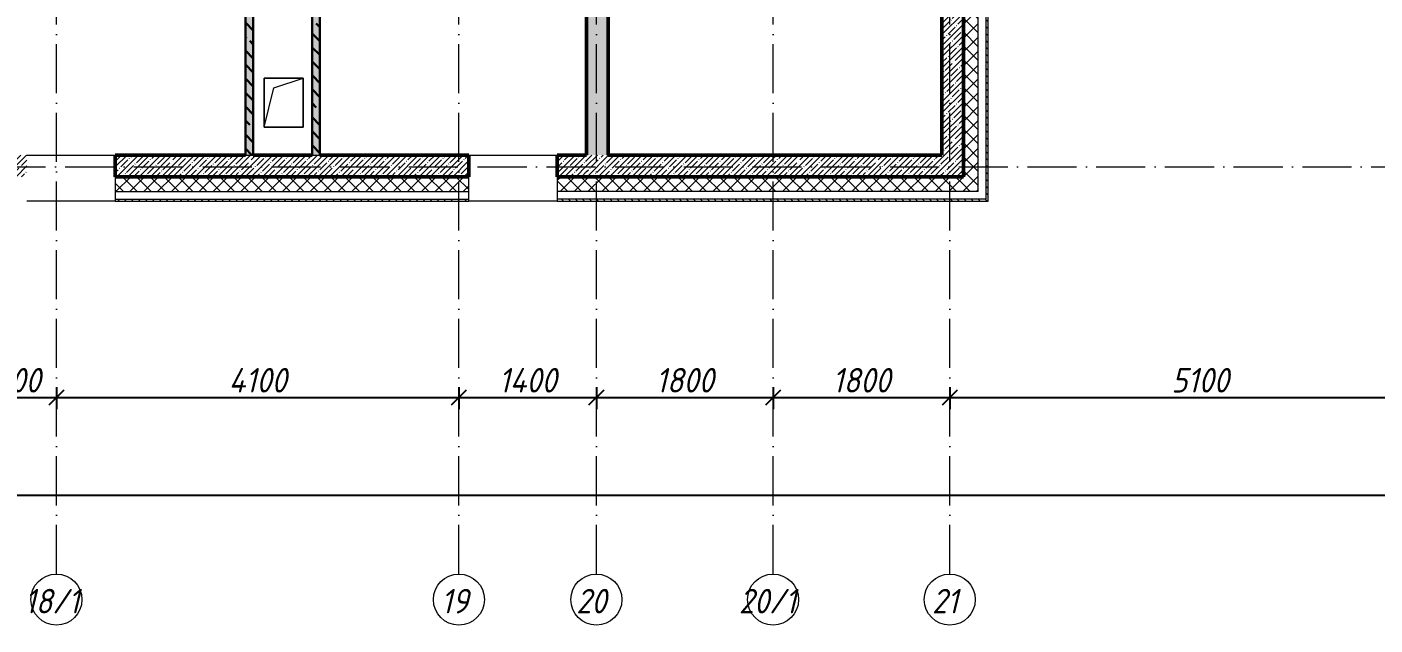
# Model space of a CAD drawing. Header units: millimetres. Extents: x -6064 to 178764, y -5836 to 29924.
# Drawn here: x 66160 to 79892, y -4670 to 1426 of the extents above; entities that cross this region are included whole.
import ezdxf

# ---------------------------------------------------------------- set-up
doc = ezdxf.new("R2010")
doc.units = ezdxf.units.MM
doc.linetypes.add('50_200_ШТРИХ_1Т_ш5_п1_п1_', pattern=[700, 500, -100, 0, -100])
for name, color, linetype, lineweight in [('0) ПГП', 1, 'Continuous', 30), ('A-FLOR', 7, 'Continuous', 9), ('A-GENM', 7, 'Continuous', 9), ('A-WALL-3', 7, 'Continuous', 50), ('A-WALL-4', 7, 'Continuous', 9), ('A-WALL-FNSH-1', 7, 'Continuous', 9), ('A-WALL-PATT-1', 7, 'Continuous', 5), ('I-WALL', 7, 'Continuous', 5), ('Оси', 7, 'Continuous', 9), ('Оси-1', 7, '50_200_ШТРИХ_1Т_ш5_п1_п1_', 9)]:
    doc.layers.add(name, color=color, linetype=linetype, lineweight=lineweight)
doc.layers.add('A-ANNO-DIMS', color=7, linetype='Continuous')
doc.layers.add('A-WALL-5', color=7, linetype='Continuous', lineweight=13, true_color=0x0070df)
doc.styles.add('ISOCPEUR_I', font='isocpeui.ttf', dxfattribs={"width": 0.9, "height": 250})
doc.dimstyles.new('ISO-2_5_0_9К_БОЛЬШОЙ__с_подложкой_', dxfattribs={"dimscale": 304.8, "dimtxt": 248.995294, "dimasz": 0.492126, "dimexe": 0.393701, "dimexo": 0, "dimgap": 0.164042, "dimtad": 1, "dimdec": 0, "dimzin": 0, "dimdsep": 46, "dimtxsty": 'ISOCPEUR_I', "dimblk1": 'OBLIQUE', "dimblk2": 'OBLIQUE', "dimsah": 1, "dimcen": 0.09, "dimdle": 0.393701, "dimazin": 0, "dimtfac": 1, "dimtdec": 4, "dimtix": 1, "dimtmove": 0, "dimatfit": 3, "dimfxl": 1, "dimtvp": 1, "dimtfill": 1, "dimtolj": 1, "dimtzin": 0, "dimarcsym": 2})
doc.dimstyles.new('ISO-2_5_0_9К_БОЛЬШОЙ__с_подложкой__2', dxfattribs={"dimscale": 304.8, "dimtxt": 248.995294, "dimasz": 0.492126, "dimexe": 0.393701, "dimexo": 0, "dimgap": 0.164042, "dimtad": 1, "dimdec": 0, "dimzin": 0, "dimdsep": 46, "dimtxsty": 'ISOCPEUR_I', "dimblk1": 'OBLIQUE', "dimblk2": 'OBLIQUE', "dimsah": 1, "dimcen": 0.09, "dimdle": 0.393701, "dimazin": 0, "dimtfac": 1, "dimtdec": 4, "dimtix": 1, "dimtmove": 2, "dimatfit": 3, "dimfxl": 1, "dimtvp": 1, "dimtfill": 1, "dimtolj": 1, "dimtzin": 0, "dimarcsym": 2})
pattern_1 = [(45, (0, 0), (-70.71068, 70.71068), []), (135, (0, 0), (-70.71068, -70.71068), [])]
pattern_2 = [(135, (0, 0), (-35.35534, -35.35534), [])]
pattern_3 = [(45, (0, 0), (-57.02463, 57.02463), []), (45, (57.025, 0), (-57.02463, 57.02463), [100.806, -20.161, 3.353, -16.808])]
pattern_4 = [(50, (0, 0), (72.873764, -6.37607), [7.62, -83.82]), (355, (0, 0), (-14.09699, 76.42244), [6.096, -67.056]), (100.451, (6.07, -0.53), (58.776964, 70.04687), [6.476, -71.236]), (46.184, (0, 20.32), (108.43142, -16.81745), [11.43, -125.73]), (96.636, (9.04, 18.92), (94.961, 98.97089), [9.714, -106.854]), (351.184, (0, 20.32), (94.96227, 98.97018), [9.144, -100.584]), (21, (10.16, 15.24), (60.64565, -40.90654), [7.62, -83.82]), (326, (10.16, 15.24), (24.72083, 73.67493), [6.096, -67.056]), (71.451, (15.214, 11.83), (85.36689, 32.76874), [6.476, -71.236]), (37.5, (0, 0), (1.235525, 33.8224325), [3.353, -62.89, 3.353, -64.719, -67.31]), (37.5, (0, 0), (1.235525, 33.8224325), [-134.315, 3.353, -63.957]), (7.5, (0, 0), (26.728146, 40.07255), [3.353, -35.458, 3.353, -61.366, -25.654]), (7.5, (0, 0), (26.728146, 40.07255), [-103.53, 3.353, -22.301]), (327.5, (-22.657, 0), (54.236318, -2.292117), [3.353, -22.047, 3.353, -75.895, -105.156]), (327.5, (-22.657, 0), (54.236318, -2.292117), [-104.648, 3.353, -101.803]), (317.5, (-32.817, 0), (59.25158, 10.17014), [3.353, -29.667, 3.353, -49.276, -74.676]), (317.5, (-32.817, 0), (59.25158, 10.17014), [-85.649, 3.353, -71.323])]
pattern_5 = [(135, (0, 0), (-142.5612, -142.5612), []), (135, (142.56, 0), (-142.5612, -142.5612), [252.016, -50.403, 3.353, -47.05])]

# ---------------------------------------------------------------- blocks, each defined once
blk = doc.blocks.new('AR_Отверстие прямоугольное _в плите_ - AR_Отверстие прямоугольное _в плите_-24444243-АР1_1_Кладочный план 2 этажа')
at = {"layer": 'A-GENM'}
for p, q in [((200, 250), (-200, 250)), ((-200, 250), (-200, -250)), ((-200, -250), (-100, 150)), ((-100, 150), (200, 250)), ((200, -250), (200, 250)), ((-200, -250), (200, -250))]:
    blk.add_line(p, q, dxfattribs=at)
blk = doc.blocks.new('Ось сетки - Круг_Ø6_00__ISO-2_5_0_9K_ кружки поменьше-23056867-АР1_1_Кладочный план 2 этажа')
at = {"layer": 'Оси'}
blk.add_circle((0, 0), 2.6, dxfattribs=at)
blk = doc.blocks.new('_Oblique')
at = {"color": 0, "linetype": 'ByBlock', "lineweight": -2}
blk.add_line((-0.5, -0.5), (0.5, 0.5), dxfattribs=at)
blk = doc.blocks.new('DIMBLOCK150-АР1_1_Кладочный план 2 этажа')
at = {"layer": 'A-ANNO-DIMS', "color": 0, "lineweight": -2, "transparency": 16777216}
for p, q in [((65660, -2244), (65660, -2470)), ((66460, -2244), (66460, -2470)), ((65540, -2350), (66580, -2350))]:
    blk.add_line(p, q, dxfattribs=at)
at = {"layer": 'Defpoints', "color": 0, "transparency": 16777216}
for p in [(65660, -2244), (66460, -2244), (66460, -2350)]:
    blk.add_point(p, dxfattribs=at)
at = {"layer": 'A-ANNO-DIMS', "color": 0, "lineweight": -2, "transparency": 16777216, "xscale": 150, "yscale": 150, "zscale": 150, "rotation": 180}
blk.add_blockref('_Oblique', (65660, -2350), dxfattribs=at)
at = {"layer": 'A-ANNO-DIMS', "color": 0, "lineweight": -2, "transparency": 16777216, "xscale": 150, "yscale": 150, "zscale": 150}
blk.add_blockref('_Oblique', (66460, -2350), dxfattribs=at)
at = {"layer": 'A-ANNO-DIMS', "color": 0, "transparency": 16777216, "insert": (66060, -2175), "char_height": 250, "width": 568.86, "attachment_point": 5, "style": 'ISOCPEUR_I', "bg_fill": 3, "box_fill_scale": 1.1, "bg_fill_color": 256, "bg_fill_true_color": 13158600, "bg_fill_transparency": 0}
blk.add_mtext('\\A1;800', dxfattribs=at)
blk = doc.blocks.new('DIMBLOCK151-АР1_1_Кладочный план 2 этажа')
at = {"layer": 'A-ANNO-DIMS', "color": 0, "lineweight": -2, "transparency": 16777216}
for p, q in [((66460, -2244), (66460, -2470)), ((70560, -2244), (70560, -2470)), ((66340, -2350), (70680, -2350))]:
    blk.add_line(p, q, dxfattribs=at)
at = {"layer": 'Defpoints', "color": 0, "transparency": 16777216}
for p in [(66460, -2244), (70560, -2244), (70560, -2350)]:
    blk.add_point(p, dxfattribs=at)
at = {"layer": 'A-ANNO-DIMS', "color": 0, "lineweight": -2, "transparency": 16777216, "xscale": 150, "yscale": 150, "zscale": 150, "rotation": 180}
blk.add_blockref('_Oblique', (66460, -2350), dxfattribs=at)
at = {"layer": 'A-ANNO-DIMS', "color": 0, "lineweight": -2, "transparency": 16777216, "xscale": 150, "yscale": 150, "zscale": 150}
blk.add_blockref('_Oblique', (70560, -2350), dxfattribs=at)
at = {"layer": 'A-ANNO-DIMS', "color": 0, "transparency": 16777216, "insert": (68510, -2175), "char_height": 250, "width": 724, "attachment_point": 5, "style": 'ISOCPEUR_I', "bg_fill": 3, "box_fill_scale": 1.1, "bg_fill_color": 256, "bg_fill_true_color": 13158600, "bg_fill_transparency": 0}
blk.add_mtext('\\A1;4100', dxfattribs=at)
blk = doc.blocks.new('DIMBLOCK152-АР1_1_Кладочный план 2 этажа')
at = {"layer": 'A-ANNO-DIMS', "color": 0, "lineweight": -2, "transparency": 16777216}
for p, q in [((70560, -2244), (70560, -2470)), ((71960, -2244), (71960, -2470)), ((70440, -2350), (72080, -2350))]:
    blk.add_line(p, q, dxfattribs=at)
at = {"layer": 'Defpoints', "color": 0, "transparency": 16777216}
for p in [(70560, -2244), (71960, -2244), (71960, -2350)]:
    blk.add_point(p, dxfattribs=at)
at = {"layer": 'A-ANNO-DIMS', "color": 0, "lineweight": -2, "transparency": 16777216, "xscale": 150, "yscale": 150, "zscale": 150, "rotation": 180}
blk.add_blockref('_Oblique', (70560, -2350), dxfattribs=at)
at = {"layer": 'A-ANNO-DIMS', "color": 0, "lineweight": -2, "transparency": 16777216, "xscale": 150, "yscale": 150, "zscale": 150}
blk.add_blockref('_Oblique', (71960, -2350), dxfattribs=at)
at = {"layer": 'A-ANNO-DIMS', "color": 0, "transparency": 16777216, "insert": (71260, -2175), "char_height": 250, "width": 724, "attachment_point": 5, "style": 'ISOCPEUR_I', "bg_fill": 3, "box_fill_scale": 1.1, "bg_fill_color": 256, "bg_fill_true_color": 13158600, "bg_fill_transparency": 0}
blk.add_mtext('\\A1;1400', dxfattribs=at)
blk = doc.blocks.new('DIMBLOCK153-АР1_1_Кладочный план 2 этажа')
at = {"layer": 'A-ANNO-DIMS', "color": 0, "lineweight": -2, "transparency": 16777216}
for p, q in [((71960, -2244), (71960, -2470)), ((73760, -2244), (73760, -2470)), ((71840, -2350), (73880, -2350))]:
    blk.add_line(p, q, dxfattribs=at)
at = {"layer": 'Defpoints', "color": 0, "transparency": 16777216}
for p in [(71960, -2244), (73760, -2244), (73760, -2350)]:
    blk.add_point(p, dxfattribs=at)
at = {"layer": 'A-ANNO-DIMS', "color": 0, "lineweight": -2, "transparency": 16777216, "xscale": 150, "yscale": 150, "zscale": 150, "rotation": 180}
blk.add_blockref('_Oblique', (71960, -2350), dxfattribs=at)
at = {"layer": 'A-ANNO-DIMS', "color": 0, "lineweight": -2, "transparency": 16777216, "xscale": 150, "yscale": 150, "zscale": 150}
blk.add_blockref('_Oblique', (73760, -2350), dxfattribs=at)
at = {"layer": 'A-ANNO-DIMS', "color": 0, "transparency": 16777216, "insert": (72860, -2175), "char_height": 250, "width": 701.02, "attachment_point": 5, "style": 'ISOCPEUR_I', "bg_fill": 3, "box_fill_scale": 1.1, "bg_fill_color": 256, "bg_fill_true_color": 13158600, "bg_fill_transparency": 0}
blk.add_mtext('\\A1;1800', dxfattribs=at)
blk = doc.blocks.new('DIMBLOCK154-АР1_1_Кладочный план 2 этажа')
at = {"layer": 'A-ANNO-DIMS', "color": 0, "lineweight": -2, "transparency": 16777216}
for p, q in [((73760, -2244), (73760, -2470)), ((75560, -2244), (75560, -2470)), ((73640, -2350), (75680, -2350))]:
    blk.add_line(p, q, dxfattribs=at)
at = {"layer": 'Defpoints', "color": 0, "transparency": 16777216}
for p in [(73760, -2244), (75560, -2244), (75560, -2350)]:
    blk.add_point(p, dxfattribs=at)
at = {"layer": 'A-ANNO-DIMS', "color": 0, "lineweight": -2, "transparency": 16777216, "xscale": 150, "yscale": 150, "zscale": 150, "rotation": 180}
blk.add_blockref('_Oblique', (73760, -2350), dxfattribs=at)
at = {"layer": 'A-ANNO-DIMS', "color": 0, "lineweight": -2, "transparency": 16777216, "xscale": 150, "yscale": 150, "zscale": 150}
blk.add_blockref('_Oblique', (75560, -2350), dxfattribs=at)
at = {"layer": 'A-ANNO-DIMS', "color": 0, "transparency": 16777216, "insert": (74660, -2175), "char_height": 250, "width": 701.02, "attachment_point": 5, "style": 'ISOCPEUR_I', "bg_fill": 3, "box_fill_scale": 1.1, "bg_fill_color": 256, "bg_fill_true_color": 13158600, "bg_fill_transparency": 0}
blk.add_mtext('\\A1;1800', dxfattribs=at)
blk = doc.blocks.new('DIMBLOCK155-АР1_1_Кладочный план 2 этажа')
at = {"layer": 'A-ANNO-DIMS', "color": 0, "lineweight": -2, "transparency": 16777216}
for p, q in [((75560, -2244), (75560, -2470)), ((80660, -2244), (80660, -2470)), ((75440, -2350), (80780, -2350))]:
    blk.add_line(p, q, dxfattribs=at)
at = {"layer": 'Defpoints', "color": 0, "transparency": 16777216}
for p in [(75560, -2244), (80660, -2244), (80660, -2350)]:
    blk.add_point(p, dxfattribs=at)
at = {"layer": 'A-ANNO-DIMS', "color": 0, "lineweight": -2, "transparency": 16777216, "xscale": 150, "yscale": 150, "zscale": 150, "rotation": 180}
blk.add_blockref('_Oblique', (75560, -2350), dxfattribs=at)
at = {"layer": 'A-ANNO-DIMS', "color": 0, "lineweight": -2, "transparency": 16777216, "xscale": 150, "yscale": 150, "zscale": 150}
blk.add_blockref('_Oblique', (80660, -2350), dxfattribs=at)
at = {"layer": 'A-ANNO-DIMS', "color": 0, "transparency": 16777216, "insert": (78110, -2175), "char_height": 250, "width": 701.02, "attachment_point": 5, "style": 'ISOCPEUR_I', "bg_fill": 3, "box_fill_scale": 1.1, "bg_fill_color": 256, "bg_fill_true_color": 13158600, "bg_fill_transparency": 0}
blk.add_mtext('\\A1;5100', dxfattribs=at)
blk = doc.blocks.new('DIMBLOCK169-АР1_1_Кладочный план 2 этажа')
at = {"layer": 'A-ANNO-DIMS', "color": 0, "lineweight": -2, "transparency": 16777216}
for p, q in [((110, -3244), (110, -3470)), ((125010, -3244), (125010, -3470)), ((-10, -3350), (60786, -3350)), ((125130, -3350), (61788, -3350))]:
    blk.add_line(p, q, dxfattribs=at)
at = {"layer": 'Defpoints', "color": 0, "transparency": 16777216}
for p in [(110, -3244), (125010, -3244), (125010, -3350)]:
    blk.add_point(p, dxfattribs=at)
at = {"layer": 'A-ANNO-DIMS', "color": 0, "lineweight": -2, "transparency": 16777216, "xscale": 150, "yscale": 150, "zscale": 150, "rotation": 180}
blk.add_blockref('_Oblique', (110, -3350), dxfattribs=at)
at = {"layer": 'A-ANNO-DIMS', "color": 0, "lineweight": -2, "transparency": 16777216, "xscale": 150, "yscale": 150, "zscale": 150}
blk.add_blockref('_Oblique', (125010, -3350), dxfattribs=at)
at = {"layer": 'A-ANNO-DIMS', "color": 0, "transparency": 16777216, "insert": (60735, -2973), "char_height": 250, "width": 1103.24, "attachment_point": 1, "line_spacing_factor": 1.149209, "style": 'ISOCPEUR_I', "bg_fill": 3, "box_fill_scale": 1.1, "bg_fill_color": 256, "bg_fill_true_color": 13158600, "bg_fill_transparency": 0}
blk.add_mtext('\\A1;124900', dxfattribs=at)

msp = doc.modelspace()

# ---------------------------------------------------------------- hatches: boundary and pattern name
at = {"layer": '0) ПГП'}
h = msp.add_hatch(dxfattribs=at)
h.set_pattern_fill('FP_25', color=256, style=0, pattern_type=2)
h.set_pattern_definition(pattern_4)
h.paths.add_polyline_path([(68465, 120), (68465, 3760), (68385, 3760), (68385, 120)], flags=0)
h = msp.add_hatch(dxfattribs=at)
h.set_pattern_fill('FP_26', color=256, style=0, pattern_type=2)
h.set_pattern_definition(pattern_5)
h.paths.add_polyline_path([(68465, 120), (68465, 3760), (68385, 3760), (68385, 120)], flags=0)
h = msp.add_hatch(dxfattribs=at)
h.set_pattern_fill('FP_25', color=256, style=0, pattern_type=2)
h.set_pattern_definition(pattern_4)
h.paths.add_polyline_path([(69065, 120), (69145, 120), (69145, 3760), (69065, 3760)], flags=0)
h = msp.add_hatch(dxfattribs=at)
h.set_pattern_fill('FP_26', color=256, style=0, pattern_type=2)
h.set_pattern_definition(pattern_5)
h.paths.add_polyline_path([(69065, 120), (69145, 120), (69145, 3760), (69065, 3760)], flags=0)
at = {"layer": 'A-WALL-PATT-1'}
h = msp.add_hatch(dxfattribs=at)
h.set_pattern_fill('FP_7', color=256, style=0, pattern_type=2)
h.set_pattern_definition(pattern_3)
h.paths.add_polyline_path([(71916.9, 120), (72080, 120), (72080, 7900), (71860, 7900), (71860, 120)], flags=0)
h = msp.add_hatch(dxfattribs=at)
h.set_pattern_fill('FP_7', color=256, style=0, pattern_type=2)
h.set_pattern_definition(pattern_3)
h.paths.add_polyline_path([(75700, -100), (75700, 3550), (75480, 3550), (75480, -100)], flags=0)
h = msp.add_hatch(dxfattribs=at)
h.set_pattern_fill('FP_11', color=256, style=0, pattern_type=2)
h.set_pattern_definition(pattern_1)
h.paths.add_polyline_path([(75700, -250), (75850, -250), (75850, 3550), (75700, 3550), (75700, -100)], flags=0)
h = msp.add_hatch(dxfattribs=at)
h.set_pattern_fill('FP_23', color=256, style=0, pattern_type=2)
h.set_pattern_definition(pattern_2)
h.paths.add_polyline_path([(75930, -350), (75950, -350), (75950, 3320), (75930, 3320), (75930, -330)], flags=0)
h = msp.add_hatch(dxfattribs=at)
h.set_pattern_fill('FP_7', color=256, style=0, pattern_type=2)
h.set_pattern_definition(pattern_3)
h.paths.add_polyline_path([(67060, -100), (70660, -100), (70660, 120), (67060, 120), (67060, 110.9)], flags=0)
h.paths.add_polyline_path([(66160, -100), (66160, 120), (65910, 120), (65910, -100)], flags=0)
h.paths.add_polyline_path([(71560, -100), (71860, -100), (71860, 120), (71560, 120), (71560, 110.9)], flags=0)
h = msp.add_hatch(dxfattribs=at)
h.set_pattern_fill('FP_7', color=256, style=0, pattern_type=2)
h.set_pattern_definition(pattern_3)
h.paths.add_polyline_path([(75480, -100), (75480, 120), (71860, 120), (71860, -100), (71916.9, -100)], flags=0)
h = msp.add_hatch(dxfattribs=at)
h.set_pattern_fill('FP_11', color=256, style=0, pattern_type=2)
h.set_pattern_definition(pattern_1)
h.paths.add_polyline_path([(71560, -250), (75700, -250), (75700, -100), (71560, -100)], flags=0)
h.paths.add_polyline_path([(68852.3, -250), (70660, -250), (70660, -100), (67060, -100), (67060, -250)], flags=0)
h.paths.add_polyline_path([(56410, -250), (57160, -250), (57159.5, -106), (57091, -106), (57091, -100), (56410, -100)], flags=0)
h.paths.add_polyline_path([(60910, -250), (62060, -250), (62059.5, -106), (61991, -106), (61991, -100), (60910, -100), (60910, -106)], flags=0)
h.paths.add_polyline_path([(53297, -250), (53310, -250), (53309.5, -106), (53241, -106), (53241, -100), (51910, -100), (51910, -250), (53241, -250)], flags=0)
h.paths.add_polyline_path([(24830, -250), (26409.7, -250), (26409.2, -106), (26340.7, -106), (26340.7, -100), (24899, -100), (24899, -106), (24830, -106)], flags=0)
h.paths.add_polyline_path([(34839, -250), (35890, -250), (35889.5, -106), (35821, -106), (35821, -100), (34839, -100), (34839, -106), (34770, -106), (34770, -250)], flags=0)
h.paths.add_polyline_path([(43660, -250), (43659.5, -106), (43591, -106), (43591, -100), (42729, -100), (42729, -106), (42660, -106), (42660, -250), (42729, -250)], flags=0)
h.paths.add_polyline_path([(22661, -250), (22730, -250), (22729.5, -106), (22661, -106), (22661, -100), (21679, -100), (21679, -106), (21610, -106), (21610, -250)], flags=0)
h.paths.add_polyline_path([(17260, -250), (17260, -100), (16179, -100), (16179, -106), (16110, -106), (16110, -250), (16755.3, -250)], flags=0)
h.paths.add_polyline_path([(3730, -250), (3730, -100), (-260, -100), (-260, -250)], flags=0)
h.paths.add_polyline_path([(8260, -250), (8260, -100), (7549, -100), (7549, -106), (7480, -106), (7480, -250), (7660, -250)], flags=0)
h = msp.add_hatch(dxfattribs=at)
h.set_pattern_fill('FP_23', color=256, style=0, pattern_type=2)
h.set_pattern_definition(pattern_2)
h.paths.add_polyline_path([(75850, -350), (75930, -350), (75930, -330), (71560, -330), (71560, -350), (75700, -350)], flags=0)
h.paths.add_polyline_path([(70660, -350), (70660, -330), (67060, -330), (67060, -350), (68852.3, -350)], flags=0)
h.paths.add_polyline_path([(62060, -350), (62060, -330), (60910, -330), (60910, -350)], flags=0)
h.paths.add_polyline_path([(56594.2, -350), (57160, -350), (57160, -330), (56410, -330), (56410, -350)], flags=0)
h.paths.add_polyline_path([(51910, -350), (53310, -350), (53310, -330), (51910, -330)], flags=0)
h.paths.add_polyline_path([(34770, -350), (35890, -350), (35890, -330), (34770, -330)], flags=0)
h.paths.add_polyline_path([(42660, -350), (43660, -350), (43660, -330), (42660, -330)], flags=0)
h.paths.add_polyline_path([(26409.7, -350), (26409.7, -330), (24830, -330), (24830, -350)], flags=0)
h.paths.add_polyline_path([(16755.3, -350), (17260, -350), (17260, -330), (16110, -330), (16110, -350)], flags=0)
h.paths.add_polyline_path([(7480, -350), (8260, -350), (8260, -330), (7480, -330)], flags=0)
h.paths.add_polyline_path([(22730, -350), (22730, -330), (21610, -330), (21610, -350)], flags=0)
h.paths.add_polyline_path([(3730, -350), (3730, -330), (-360, -330), (-360, -350)], flags=0)

# ---------------------------------------------------------------- linework, layer by layer
at = {"layer": '0) ПГП'}
for p, q in [((68385, 3760), (68385, 120)), ((68465, 120), (68465, 3760)), ((69065, 3760), (69065, 120)), ((69145, 120), (69145, 3760))]:
    msp.add_line(p, q, dxfattribs=at)
at = {"layer": 'A-FLOR'}
for p, q in [((68575, 905), (68975, 905)), ((68575, 405), (68575, 905)), ((68975, 905), (68975, 405)), ((68975, 405), (68575, 405))]:
    msp.add_line(p, q, dxfattribs=at)
at = {"layer": 'A-WALL-3'}
for p, q in [((71860, 7680), (71860, 120)), ((72080, 120), (72080, 7680)), ((75480, 3550), (75480, 120)), ((75700, -100), (75700, 3550)), ((68385, 120), (67060, 120)), ((67060, 120), (67060, -100)), ((69065, 120), (68465, 120)), ((70660, 120), (69145, 120)), ((70660, -100), (70660, 120)), ((71860, 120), (71560, 120)), ((71560, 120), (71560, -100)), ((75480, 120), (72080, 120)), ((67060, -100), (70660, -100)), ((71560, -100), (75700, -100))]:
    msp.add_line(p, q, dxfattribs=at)
at = {"layer": 'A-WALL-4'}
for p, q in [((75850, -250), (75850, 3550)), ((75930, -330), (75930, 3550)), ((67060, -100), (67060, -330)), ((70660, -330), (70660, -100)), ((71560, -100), (71560, -330)), ((67060, -250), (70660, -250)), ((75850, -250), (71560, -250)), ((67060, -350), (66160, -350)), ((67060, -330), (70660, -330)), ((71560, -350), (70660, -350)), ((75930, -330), (71560, -330))]:
    msp.add_line(p, q, dxfattribs=at)
at = {"layer": 'A-WALL-5'}
for p, q in [((68385, 120), (68465, 120)), ((69065, 120), (69145, 120))]:
    msp.add_line(p, q, dxfattribs=at)
at = {"layer": 'A-WALL-FNSH-1'}
for p, q in [((75950, -350), (75950, 3300)), ((67060, -330), (67060, -350)), ((67060, -350), (70660, -350)), ((70660, -350), (70660, -330)), ((71560, -330), (71560, -350)), ((71560, -350), (75950, -350))]:
    msp.add_line(p, q, dxfattribs=at)
at = {"layer": 'I-WALL'}
for p, q in [((66160, 120), (67060, 120)), ((70660, 120), (71560, 120))]:
    msp.add_line(p, q, dxfattribs=at)
at = {"layer": 'Оси-1'}
for p, q in [((66460, -4150), (66460, 28636.9)), ((70560, -4150), (70560, 28636.9)), ((71960, -4150), (71960, 28636.9)), ((73760, -4150), (73760, 28636.9)), ((75560, -4150), (75560, 28636.9)), ((-4160, 0), (125951.6, 0))]:
    msp.add_line(p, q, dxfattribs=at)

# ---------------------------------------------------------------- block references
at = {"layer": 'A-GENM'}
msp.add_blockref('AR_Отверстие прямоугольное _в плите_ - AR_Отверстие прямоугольное _в плите_-24444243-АР1_1_Кладочный план 2 этажа', (68775, 655), dxfattribs=at)
at = {"layer": 'Оси', "xscale": 99.99999999999993, "yscale": 99.99999999999993, "zscale": 99.99999999999993}
for p in [(66460, -4410), (70560, -4410), (71960, -4410), (73760, -4410), (75560, -4410)]:
    msp.add_blockref('Ось сетки - Круг_Ø6_00__ISO-2_5_0_9K_ кружки поменьше-23056867-АР1_1_Кладочный план 2 этажа', p, dxfattribs=at)

# ---------------------------------------------------------------- texts
at = {"layer": 'Оси', "char_height": 250, "attachment_point": 1, "style": 'ISOCPEUR_I'}
for s, insert, width in [('18/1', (66135.8, -4301.2), 692.658), ('19', (70378.9, -4301.2), 346.329), ('20', (71755.1, -4301.2), 404.05), ('20/1', (73412, -4301.2), 750.379), ('21', (75378.9, -4301.2), 346.329)]:
    msp.add_mtext(s, dxfattribs=dict(at, insert=insert, width=width))

# ---------------------------------------------------------------- next in the draw order: dimensions: what is measured, and where the dimension line sits
at = {"layer": 'A-ANNO-DIMS'}
dim = msp.add_linear_dim(base=(66460, -2350.2), p1=(65660, -2244.1), p2=(66460, -2244.1), dimstyle='ISO-2_5_0_9К_БОЛЬШОЙ__с_подложкой_', override={"dimpost": '<>', "dimfxl": 800}, dxfattribs=at)
dim.commit()
dim.dimension.update_dxf_attribs({"geometry": 'DIMBLOCK150-АР1_1_Кладочный план 2 этажа', "text_midpoint": (66060, -2175.2)})
dim = msp.add_linear_dim(base=(125010, -3349.8), p1=(110, -3243.8), p2=(125010, -3243.8), dimstyle='ISO-2_5_0_9К_БОЛЬШОЙ__с_подложкой__2', override={"dimpost": '<>', "dimfxl": 124899.999966}, dxfattribs=at)
dim.commit()
dim.dimension.update_dxf_attribs({"geometry": 'DIMBLOCK169-АР1_1_Кладочный план 2 этажа', "text_midpoint": (61286.9, -3139.9), "dimtype": 160})

# ---------------------------------------------------------------- next in the draw order: dimensions: what is measured, and where the dimension line sits
dim = msp.add_linear_dim(base=(70560, -2350.2), p1=(66460, -2244.1), p2=(70560, -2244.1), dimstyle='ISO-2_5_0_9К_БОЛЬШОЙ__с_подложкой_', override={"dimpost": '<>', "dimfxl": 4100}, dxfattribs=at)
dim.commit()
dim.dimension.update_dxf_attribs({"geometry": 'DIMBLOCK151-АР1_1_Кладочный план 2 этажа', "text_midpoint": (68510, -2175.2)})

# ---------------------------------------------------------------- next in the draw order: dimensions: what is measured, and where the dimension line sits
dim = msp.add_linear_dim(base=(71960, -2350.2), p1=(70560, -2244.1), p2=(71960, -2244.1), dimstyle='ISO-2_5_0_9К_БОЛЬШОЙ__с_подложкой_', override={"dimpost": '<>', "dimfxl": 1400}, dxfattribs=at)
dim.commit()
dim.dimension.update_dxf_attribs({"geometry": 'DIMBLOCK152-АР1_1_Кладочный план 2 этажа', "text_midpoint": (71260, -2175.2)})

# ---------------------------------------------------------------- next in the draw order: dimensions: what is measured, and where the dimension line sits
dim = msp.add_linear_dim(base=(73760, -2350.2), p1=(71960, -2244.1), p2=(73760, -2244.1), dimstyle='ISO-2_5_0_9К_БОЛЬШОЙ__с_подложкой_', override={"dimpost": '<>', "dimfxl": 1800}, dxfattribs=at)
dim.commit()
dim.dimension.update_dxf_attribs({"geometry": 'DIMBLOCK153-АР1_1_Кладочный план 2 этажа', "text_midpoint": (72860, -2175.2)})

# ---------------------------------------------------------------- next in the draw order: dimensions: what is measured, and where the dimension line sits
dim = msp.add_linear_dim(base=(75560, -2350.2), p1=(73760, -2244.1), p2=(75560, -2244.1), dimstyle='ISO-2_5_0_9К_БОЛЬШОЙ__с_подложкой_', override={"dimpost": '<>', "dimfxl": 1800}, dxfattribs=at)
dim.commit()
dim.dimension.update_dxf_attribs({"geometry": 'DIMBLOCK154-АР1_1_Кладочный план 2 этажа', "text_midpoint": (74660, -2175.2)})

# ---------------------------------------------------------------- next in the draw order: dimensions: what is measured, and where the dimension line sits
dim = msp.add_linear_dim(base=(80660, -2350.2), p1=(75560, -2244.1), p2=(80660, -2244.1), dimstyle='ISO-2_5_0_9К_БОЛЬШОЙ__с_подложкой_', override={"dimpost": '<>', "dimfxl": 5100}, dxfattribs=at)
dim.commit()
dim.dimension.update_dxf_attribs({"geometry": 'DIMBLOCK155-АР1_1_Кладочный план 2 этажа', "text_midpoint": (78110, -2175.2)})

doc.saveas('drawing.dxf')
